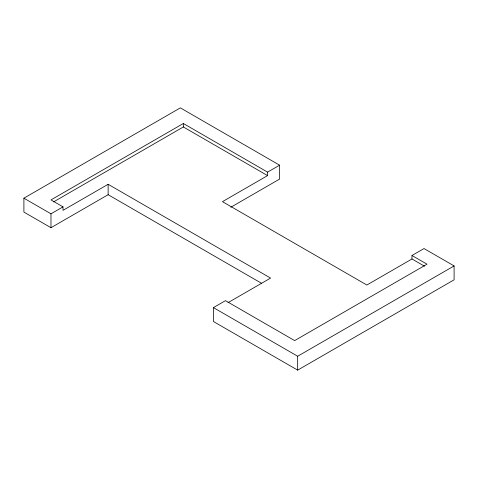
<?xml version="1.0" encoding="UTF-8"?>
<svg xmlns="http://www.w3.org/2000/svg" width="478" height="478" viewBox="0 0 478 478"><rect width="100%" height="100%" fill="white"/><g stroke="black" fill="none" stroke-linecap="round" stroke-linejoin="round"><path stroke-width="0.72" d="M261.562 283.293L108.136 194.707L50.973 227.713L23.9 212.077L23.9 198.185L180.337 107.867L279.612 165.185L279.612 179.077L230.802 207.261M279.612 165.185L267.578 172.128L183.343 123.497L50.973 199.918L63.006 206.866L63.006 210.344L108.136 184.287L270.59 278.082L228.042 302.646M53.56 201.901L183.343 126.969L267.578 175.605L267.578 172.128M23.9 198.185L50.973 213.815L63.006 206.866M267.578 175.605L222.455 201.656L366.859 285.025L411.982 258.974L424.518 266.21M411.982 255.503L424.016 248.554L454.1 265.923L454.1 279.815L297.663 370.133L213.427 321.503L213.427 307.605L225.461 300.662L294.657 340.605L427.027 264.185L411.982 255.503L411.982 258.974M213.427 307.605L297.663 356.241L454.1 265.923M297.663 356.241L297.663 370.133M183.343 123.497L183.343 126.969M108.136 184.287L108.136 194.707M50.973 213.815L50.973 227.713"/></g></svg>
